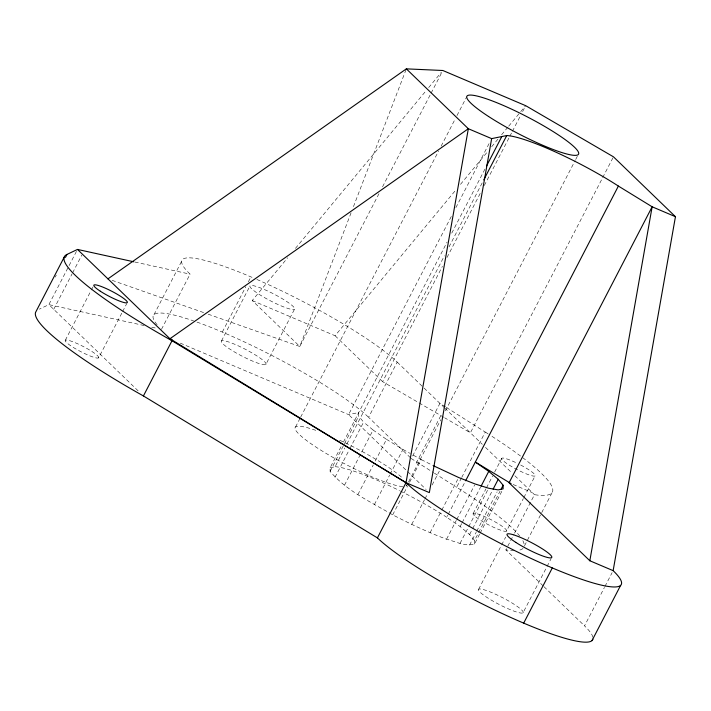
<?xml version="1.0" encoding="UTF-8"?>
<svg xmlns="http://www.w3.org/2000/svg" width="711" height="711" viewBox="0 0 711 711"><rect width="100%" height="100%" fill="white"/><g stroke="black" fill="none" stroke-linecap="round" stroke-linejoin="round"><path stroke-width="0.53" stroke-dasharray="3.56 2.67" d="M479.596 534.21L474.486 544.066C465.021 546.795 455.582 541.444 446.552 539.205C428.049 532.361 410.194 523.927 392.703 514.835C370.955 502.019 346.621 491.025 330.108 471.349L330.135 467.74L341.369 446.055M330.108 471.349L358.717 416.148L358.744 412.54L348.594 414.611L179.136 342.64M474.486 544.066L474.513 540.458L478.094 533.561M351.074 212.847L299.793 346.479L208.039 314.138M353.465 206.634L406.345 68.86M55.254 277.094L56.276 275.121M76.45 251.401L48.863 304.628L39.345 309.161M53.707 309.312L72.104 273.824M72.611 272.837L81.809 255.098M65.305 340.24L90.857 290.959M91.364 289.972L92.901 287.013M98.625 357.855A18.868 2.853 27.4 0 0 75.553 342.862A18.868 2.853 27.4 0 0 71.713 346.426A18.868 2.853 27.4 0 0 98.625 357.855L122.123 312.511M122.63 311.525L126.718 303.641M153.994 314.609L182.603 259.417M161.477 329.344L190.086 274.153A125.794 19.028 27.4 0 1 252.849 277.699M222.312 332.073L245.819 286.729M248.37 281.805L250.93 276.872M221.468 340.96L250.076 285.76M265.878 364.441A25.161 3.804 27.4 0 0 235.128 344.453A25.161 3.804 27.4 0 0 230.009 349.208A25.161 3.804 27.4 0 0 265.878 364.441L294.496 309.249A25.161 3.804 27.4 0 0 263.745 289.253A25.161 3.804 27.4 0 0 258.617 294.007A25.161 3.804 27.4 0 0 294.496 309.249M378.981 193.703L299.793 346.479L252.218 300.54L287.653 257.782M382.554 186.797L430.582 94.145M431.097 93.159L441.824 72.46M295.527 427.035L300.122 418.166M300.637 417.179L438.58 151.052M441.14 146.128L454.933 119.51M456.977 115.573L466.683 96.838M451.289 216.5L348.594 414.611L426.173 489.532M455.884 207.621L489.603 142.573M343.413 442.109L447.13 242.024M451.734 233.146L485.453 168.098M330.135 467.74L335.077 466.727L344.782 448.001M346.826 444.055L444.411 255.791M449.014 246.921L482.733 181.874M443.691 417.241L382.634 381.665L442.411 266.341M447.006 257.471L480.734 192.414M484.307 185.518L509.343 137.223M509.849 136.236L511.893 132.29M512.409 131.304L520.585 115.538M522.629 111.591L525.18 106.668M334.997 477.312L349.305 449.716M349.812 448.73L363.605 422.121L358.717 416.148M410.514 457.804L368.591 417.313L397.2 362.112A125.794 19.028 27.4 0 0 256.769 279.396M344.48 485.231L373.088 430.031L363.605 422.121M357.9 494.554L373.231 464.985M375.266 461.039L386.508 439.354L373.088 430.031M374.35 504.65L389.672 475.081M390.188 474.095L402.959 449.45L386.508 439.354M416.157 463.252L441.7 413.962M406.568 485.755L408.096 482.796M408.612 481.809L440.802 419.712M445.397 410.842L575.172 160.49M575.679 159.504L578.239 154.571M392.703 514.835L407.519 486.253M409.563 482.307L421.312 459.635L410.682 453.742M411.705 524.407L424.485 499.762M424.991 498.775L427.551 493.852M432.146 484.982L439.3 471.18M612.944 157.806L470.398 432.803L444.642 417.792M430.075 532.717L441.318 511.031M441.824 510.054L457.662 479.498M519.785 536.138A170.133 25.738 27.4 0 0 456.64 487.257L461.243 478.387M461.75 477.401L485.258 432.057L446.392 407.465M474.513 540.458L469.624 534.494L460.141 526.575L446.721 517.253L447.743 515.279M448.25 514.293L465.11 481.774M446.552 539.205L456.258 520.479M456.773 519.492L474.655 484.991M460.141 526.575L461.67 523.616M462.186 522.638L480.574 487.151M473.188 513.475L485.96 488.83M486.475 487.844L492.599 476.015M494.643 472.077L501.797 458.275M460.008 543.417L468.185 527.651M468.7 526.664L488.11 489.212M469.624 534.494L472.175 529.562M472.691 528.575L492.616 490.137M469.544 545.079L476.183 532.263M476.69 531.277L497.131 491.852M478.601 532.575L500.064 491.177M480.103 533.223L502.073 490.848M506.499 531.09A18.868 2.853 27.4 0 0 483.436 516.088A18.868 2.853 27.4 0 0 479.596 519.661A18.868 2.853 27.4 0 0 506.499 531.09L523.358 498.562M523.874 497.576L535.107 475.89M478.619 589.303L501.095 545.932M501.611 544.946L505.699 537.063M543.213 585.953L505.868 549.887L514.044 534.112M514.551 533.126L534.476 494.687A170.133 25.738 27.4 0 0 488.946 434.403M524.531 545.781L552.634 491.577M523.038 612.793A25.161 3.804 27.4 0 0 492.279 592.796A25.161 3.804 27.4 0 0 487.159 597.551A25.161 3.804 27.4 0 0 523.038 612.793L546.537 567.449M547.043 566.463L551.132 558.579M592.894 637.305A125.794 19.028 27.4 0 0 584.531 625.858L604.457 587.41M604.963 586.424L612.118 572.631M295.447 248.37L425.836 91.017M428.671 87.595L441.424 72.202M252.218 300.54L335.068 335.725L456.249 189.49M460.497 184.353L488.137 150.999M491.674 146.724L498.055 139.027M501.602 134.752L507.974 127.056M508.685 126.203L520.025 112.516M520.728 111.663L525.687 105.681M134.859 262.03L190.086 274.153M144.146 325.54L48.863 304.628L139.445 392.117M151.727 327.202L157.149 328.393M112.125 280.338L203.87 312.671M513.138 484.493L532.397 492.679M421.312 459.635L432.715 465.376M402.959 449.45L409.723 453.209M445.468 406.879L439.922 403.368L411.305 458.568L433.514 472.619M434.439 473.206L456.64 487.257M397.2 362.112L423.303 387.326M424.094 388.09L444.073 407.385M444.766 408.052L482.325 444.322M485.497 447.388L511.724 472.717M514.906 475.792L534.476 494.687M335.068 335.725L382.634 381.665M544.004 586.717L584.531 625.858M520.674 465.021A18.868 2.853 27.4 0 1 532.61 475.935A18.868 2.853 27.4 0 1 504.268 461.661A18.868 2.853 27.4 0 1 516.284 462.817M335.077 466.727A81.765 12.371 27.4 0 1 399.538 490.634M400.497 491.105A81.765 12.371 27.4 0 1 446.721 517.253M157.14 324.758A125.794 19.028 27.4 0 1 193.552 320.892M196.965 322.092A125.794 19.028 27.4 0 1 368.591 417.313M406.585 482.973A62.897 9.51 27.4 0 1 405.128 486.404M402.764 486.528A62.897 9.51 27.4 0 1 316.884 447.663A62.897 9.51 27.4 0 1 317.017 430.777M339.698 440.225A62.897 9.51 27.4 0 1 402.826 478.387M523.012 548.394A170.133 25.738 27.4 0 1 518.532 550.323M514.213 550.634A170.133 25.738 27.4 0 1 505.868 549.887M522.816 540.671A170.133 25.738 27.4 0 1 524.025 546.768M485.258 432.057A170.133 25.738 27.4 0 1 488.03 433.817"/><path stroke-width="1.07" d="M511.102 483.631L475.33 462.061L488.75 471.384L498.233 479.294L503.121 485.258L503.095 488.875L498.153 489.888L488.626 488.226L475.161 484.004L458.684 477.525L433.666 465.856M491.648 138.627L468.336 128.727L169.947 338.738L406.025 482.689A125.794 19.028 27.4 0 0 552.305 567.929A125.794 19.028 27.4 0 0 613.14 570.657L675.45 216.695L652.138 206.785L618.383 186.069A81.765 12.371 27.4 0 0 506.747 135.543L491.648 138.627L429.337 492.599L406.025 482.689L172.026 340.747A170.133 25.738 27.4 0 1 67.003 254.422L65.474 257.373M589.828 560.757L652.138 206.785L509.076 482.778L589.828 560.757L613.14 570.657M64.159 257.231L35.55 312.431A170.133 25.738 27.4 0 0 143.418 395.947L377.417 537.889A125.794 19.028 27.4 0 0 500.251 612.624A125.794 19.028 27.4 0 0 592.876 639.171M143.418 395.947L172.026 340.747L77.472 249.428L67.003 254.422M486.475 166.125L501.797 136.556M483.756 179.901L506.747 135.543M377.417 537.889L406.025 482.689L468.336 128.727L406.345 68.86L107.948 278.863M465.625 480.787L618.383 186.069M481.089 486.164L488.75 471.384M493.123 489.15L498.233 479.294M501.086 489.204L503.121 485.258M523.687 623.129L552.305 567.929M592.014 640.593L620.623 585.393M406.345 68.86L442.846 70.496L525.687 105.681L613.46 156.82L675.45 216.695M77.472 249.428L133.784 261.79M169.947 338.738L171.991 339.609M100.331 291.226A18.868 2.853 27.4 0 0 127.233 302.655A18.868 2.853 27.4 0 0 104.17 287.662A18.868 2.853 27.4 0 0 100.331 291.226M515.768 542.36A25.161 3.804 27.4 0 0 551.647 557.593A25.161 3.804 27.4 0 0 520.896 537.596A25.161 3.804 27.4 0 0 515.768 542.36M488.555 116.48A62.897 9.51 27.4 0 0 578.239 154.571A62.897 9.51 27.4 0 0 501.353 104.588A62.897 9.51 27.4 0 0 488.555 116.48"/></g></svg>
